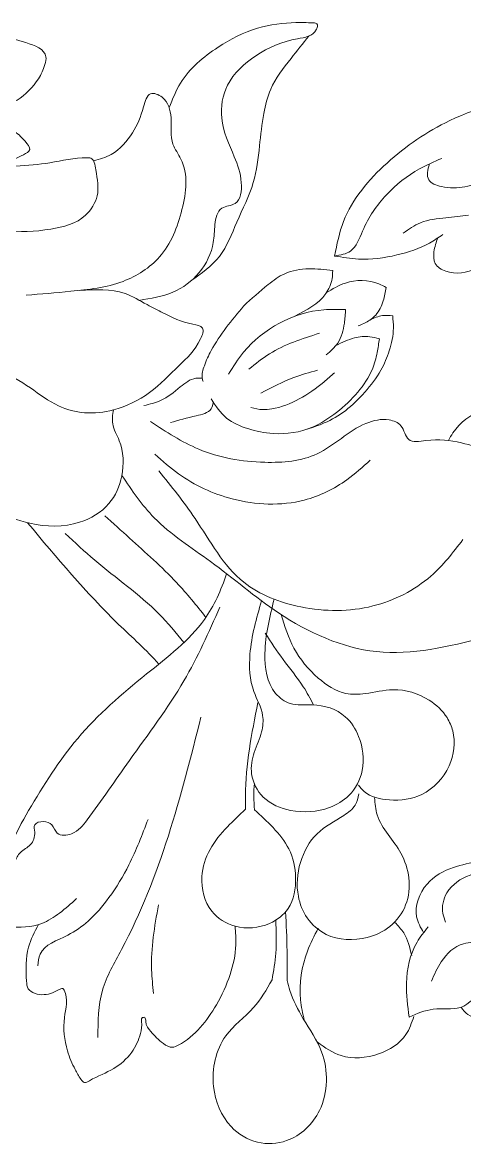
# Model space of a CAD drawing. Header units: millimetres. Extents: x -245 to 237, y 1148 to 1341.
# Drawn here: x -112 to -57.6, y 1172.2 to 1310.2 of the extents above; entities that cross this region are included whole.
import ezdxf

# ---------------------------------------------------------------- set-up
doc = ezdxf.new("R2010")
doc.units = ezdxf.units.MM
doc.layers.add('ceco.net 175', color=7, linetype='Continuous')

msp = doc.modelspace()

# ---------------------------------------------------------------- linework, layer by layer
at = {"layer": 'ceco.net 175', "lineweight": 5}
for points, knots in [([(-141.3, 1303.23), (-140.32, 1303.36), (-136.81, 1303.84), (-131.92, 1306.41), (-126.77, 1309.3), (-122.46, 1309.46), (-118.85, 1308.24), (-115.16, 1308.61), (-111.85, 1307.87), (-108.81, 1306.73), (-109.28, 1304.64), (-110.21, 1302.69), (-112.36, 1300.48), (-114.82, 1299.64), (-115.71, 1298.1), (-114.87, 1297.03), (-113.04, 1297.13), (-111.95, 1295.85), (-110.72, 1294.52), (-112, 1293.81), (-112.64, 1293.53), (-113.01, 1293.37)], [0, 0, 0, 0, 2.960594, 10.568755, 16.34229, 20.490934, 22.998875, 27.719529, 31.028591, 34.052323, 35.039956, 36.950684, 40.662835, 43.797609, 44.656715, 45.298302, 47.408977, 49.397184, 50.572461, 51.552281, 52.826439, 52.826439, 52.826439, 52.826439]), ([(-93.95, 1299.7), (-93.54, 1300.74), (-92.35, 1303.78), (-88.29, 1307.13), (-83.43, 1309.7), (-79.13, 1310.19), (-76.92, 1310.16), (-75.6, 1310.08), (-76.06, 1308.43), (-79.33, 1308.17), (-83.25, 1306.45), (-87.1, 1302.99), (-87.93, 1298.02), (-86.09, 1294.13), (-84.87, 1290.88), (-85.2, 1287.61), (-87.9, 1287.63), (-88.43, 1285.23), (-88.39, 1282.52), (-90.01, 1279.2), (-93.45, 1276.66), (-96.2, 1276.23), (-97.62, 1276)], [0, 0, 0, 0, 3.324328, 9.706918, 15.099843, 19.851313, 21.994418, 22.457022, 23.134095, 25.726398, 31.261436, 36.286209, 40.385831, 45.416274, 48.684566, 51.375273, 53.098395, 55.281519, 57.487392, 61.588455, 65.609043, 69.854151, 69.854151, 69.854151, 69.854151]), ([(-76.78, 1308.49), (-77.51, 1307.59), (-79.19, 1305.5), (-81.52, 1302.51), (-82.44, 1298.68), (-82.86, 1294.83), (-83.39, 1290.17), (-85.65, 1285.86), (-87.37, 1281.14), (-89.99, 1279.3), (-91.28, 1278.39)], [0, 0, 0, 0, 3.518753, 8.065104, 11.14853, 15.16294, 19.741632, 25.013322, 29.740901, 34.366687, 34.366687, 34.366687, 34.366687]), ([(-103.23, 1293.14), (-102.49, 1293.35), (-100.54, 1293.92), (-98.27, 1296.53), (-97.26, 1299.03), (-96.57, 1301.84), (-94.16, 1300.86), (-93.5, 1298.28), (-93.95, 1295.48), (-91.49, 1292.27), (-92.14, 1286.95), (-94.4, 1281.23), (-99.87, 1277.74), (-105.71, 1277.13), (-109.7, 1276.78), (-111.52, 1276.62)], [0, 0, 0, 0, 2.300502, 6.049311, 9.512078, 11.323148, 12.798054, 15.544196, 18.803667, 20.888904, 27.083936, 33.530834, 38.924075, 45.48156, 50.963717, 50.963717, 50.963717, 50.963717]), ([(-73.62, 1281.45), (-73.33, 1282.89), (-72.46, 1287.3), (-67.3, 1293.32), (-58.86, 1299.07), (-48.01, 1301.95), (-38.63, 1298.59), (-34.13, 1295.54), (-32.38, 1294.36)], [0, 0, 0, 0, 4.394244, 13.35869, 22.658256, 35.12189, 45.123806, 51.454428, 51.454428, 51.454428, 51.454428]), ([(-133.16, 1289.8), (-133.01, 1290.11), (-132.6, 1290.93), (-129.56, 1292.13), (-125.41, 1289.57), (-120.07, 1287.1), (-114.67, 1284.16), (-108.89, 1284.55), (-104.41, 1285.63), (-102.38, 1289.02), (-102.89, 1291.29), (-103.17, 1293.52), (-105.52, 1293.57), (-109.78, 1292.49), (-117.17, 1292.4), (-124.22, 1292.72), (-128.85, 1292.72), (-130.76, 1292.38), (-131.35, 1292.01), (-131.67, 1291.61), (-131.75, 1291.35), (-131.8, 1291.2)], [0, 0, 0, 0, 1.030201, 2.698057, 8.935085, 14.113742, 20.945484, 26.647486, 31.246014, 34.041006, 37.25162, 38.80685, 39.243417, 43.853271, 52.299177, 61.043923, 65.133151, 66.145677, 66.818546, 67.173754, 67.640226, 67.640226, 67.640226, 67.640226]), ([(-73.62, 1281.45), (-72.9, 1281.57), (-71.18, 1281.86), (-69.95, 1285.47), (-67.51, 1289.08), (-63.88, 1291.97), (-61.38, 1293.06), (-60.45, 1293.46)], [0, 0, 0, 0, 2.054667, 4.92703, 10.254644, 15.410735, 18.453482, 18.453482, 18.453482, 18.453482]), ([(-61.97, 1292.78), (-62.16, 1292.05), (-62.51, 1290.65), (-59.04, 1289.38), (-55.21, 1290.48), (-51.77, 1292.66), (-49.82, 1293.64), (-49.17, 1293.96)], [0, 0, 0, 0, 1.958742, 3.713033, 9.343823, 13.710999, 15.884126, 15.884126, 15.884126, 15.884126]), ([(-65.19, 1284.26), (-64.51, 1284.75), (-62.95, 1285.88), (-60.04, 1286.1), (-58.07, 1286.37), (-57.15, 1286.49)], [0, 0, 0, 0, 2.483514, 5.67215, 8.478938, 8.478938, 8.478938, 8.478938]), ([(-60.93, 1283.68), (-61.13, 1283.13), (-61.48, 1282.13), (-61.46, 1280.35), (-59.28, 1279.03), (-55.99, 1279.67), (-52.99, 1282.29), (-49.03, 1284.4), (-44.77, 1284.62), (-42.05, 1284.62), (-40.99, 1284.63)], [0, 0, 0, 0, 1.770061, 3.226047, 4.826892, 8.610242, 12.381398, 16.760768, 21.756617, 24.946582, 24.946582, 24.946582, 24.946582]), ([(-73.62, 1281.45), (-72.64, 1281.29), (-70.1, 1280.87), (-66.09, 1281.41), (-62.57, 1282.56), (-60.86, 1283.72), (-60.32, 1284.09)], [0, 0, 0, 0, 2.969919, 7.711661, 11.97198, 13.915048, 13.915048, 13.915048, 13.915048]), ([(-84.8, 1275.3), (-83.82, 1276.2), (-82.23, 1277.64), (-79.67, 1279.56), (-76.8, 1280.03), (-74.83, 1279.77), (-73.85, 1279.65)], [0, 0, 0, 0, 3.996397, 6.437163, 9.46513, 12.408968, 12.408968, 12.408968, 12.408968]), ([(-73.85, 1279.65), (-73.86, 1279.32), (-73.88, 1278.32), (-75, 1275.87), (-77.06, 1274.8), (-78.51, 1274.05)], [0, 0, 0, 0, 0.983071, 2.988055, 7.692914, 7.692914, 7.692914, 7.692914]), ([(-74.64, 1276.93), (-73.88, 1277.39), (-71.96, 1278.58), (-69.08, 1278.54), (-67.56, 1277.74), (-67.27, 1277.59)], [0, 0, 0, 0, 2.634687, 6.761473, 7.763341, 7.763341, 7.763341, 7.763341]), ([(-114.85, 1267.57), (-113.55, 1266.82), (-111.08, 1265.39), (-107.91, 1262.93), (-104.28, 1261.94), (-100.3, 1262.44), (-96.2, 1264.41), (-92.9, 1267.94), (-90.5, 1270.02), (-89.48, 1272.79), (-92.18, 1273.2), (-94.17, 1274.18), (-96.93, 1275.58), (-100.07, 1277.5), (-103.04, 1277.33), (-104.97, 1277.22)], [0, 0, 0, 0, 4.49948, 8.583814, 11.908524, 15.477285, 20.404601, 25.28239, 29.513671, 30.865193, 32.130465, 36.072159, 38.278947, 41.301905, 46.908556, 46.908556, 46.908556, 46.908556]), ([(-67.27, 1277.59), (-67.37, 1277.03), (-67.6, 1275.83), (-68.35, 1274.21), (-69.62, 1273.31), (-70.41, 1272.99), (-70.74, 1272.86)], [0, 0, 0, 0, 1.702778, 3.661273, 5.168012, 6.225674, 6.225674, 6.225674, 6.225674]), ([(-89.79, 1266.01), (-89.83, 1266.14), (-89.99, 1266.79), (-89.62, 1268.15), (-88.15, 1271.26), (-86.26, 1273.55), (-84.8, 1275.3)], [0, 0, 0, 0, 0.421438, 1.99027, 4.024022, 10.805781, 10.805781, 10.805781, 10.805781]), ([(-86.66, 1266.91), (-86.08, 1267.85), (-83.54, 1271.93), (-77.76, 1275.03), (-73.16, 1274.89), (-72.27, 1274.87)], [0, 0, 0, 0, 3.298564, 14.444093, 17.124239, 17.124239, 17.124239, 17.124239]), ([(-66.48, 1274.1), (-66.43, 1273.6), (-66.3, 1272.15), (-66.79, 1269.85), (-67.93, 1267.13), (-69.85, 1264.68), (-72.13, 1262.38), (-74.63, 1260.94), (-76.29, 1260.39), (-77.01, 1260.16)], [0, 0, 0, 0, 1.510327, 4.336842, 6.935838, 10.304356, 13.599564, 16.60366, 18.852004, 18.852004, 18.852004, 18.852004]), ([(-72.27, 1274.87), (-72.3, 1274.31), (-72.4, 1272.9), (-72.94, 1270.76), (-74.13, 1269.74), (-74.66, 1269.29)], [0, 0, 0, 0, 1.683234, 4.265748, 6.297625, 6.297625, 6.297625, 6.297625]), ([(-69.28, 1273.58), (-68.77, 1273.82), (-67.87, 1274.25), (-66.89, 1274.14), (-66.48, 1274.1)], [0, 0, 0, 0, 1.658974, 2.899847, 2.899847, 2.899847, 2.899847]), ([(-68.12, 1271.28), (-68.19, 1270.71), (-68.36, 1269.45), (-69.01, 1267.12), (-70.72, 1264.55), (-73.28, 1262.18), (-76.65, 1259.94), (-80.64, 1259.37), (-84.21, 1260.1), (-87.12, 1261.32), (-88.23, 1263.02), (-88.8, 1263.88)], [0, 0, 0, 0, 1.704116, 3.835025, 7.186119, 10.793164, 14.282958, 19.179079, 22.325534, 25.240324, 28.280642, 28.280642, 28.280642, 28.280642]), ([(-84.16, 1267.55), (-83.34, 1268.21), (-80.77, 1270.26), (-77.62, 1271.27), (-75.49, 1271.95)], [0, 0, 0, 0, 3.163338, 9.789738, 9.789738, 9.789738, 9.789738]), ([(-73.45, 1270.45), (-72.71, 1270.81), (-71.4, 1271.44), (-69.51, 1271.65), (-68.51, 1271.38), (-68.12, 1271.28)], [0, 0, 0, 0, 2.458977, 4.346536, 5.553269, 5.553269, 5.553269, 5.553269]), ([(-83.93, 1262.83), (-83.43, 1262.7), (-82.58, 1262.49), (-79.29, 1262.85), (-76.29, 1264.75), (-74.06, 1266.71), (-73.63, 1267.1)], [0, 0, 0, 0, 1.524995, 2.602897, 9.81127, 11.549388, 11.549388, 11.549388, 11.549388]), ([(-82.67, 1264.6), (-81.34, 1265.29), (-79.11, 1266.46), (-76.7, 1267.14), (-75.72, 1267.41)], [0, 0, 0, 0, 4.467924, 7.512212, 7.512212, 7.512212, 7.512212]), ([(-97.05, 1263.07), (-96.34, 1263.23), (-94.67, 1263.61), (-92.82, 1265.17), (-91.16, 1266.5), (-90.15, 1266.44), (-89.88, 1266.42)], [0, 0, 0, 0, 2.126426, 5.072487, 7.262382, 8.054369, 8.054369, 8.054369, 8.054369]), ([(-59.62, 1258.76), (-59.46, 1259.09), (-57.75, 1262.13), (-50.5, 1264.53), (-42.86, 1264.5), (-39.06, 1262.38), (-38.03, 1261.81)], [2.013376, 2.013376, 2.013376, 2.013376, 3.064421, 12.053392, 20.943122, 24.249412, 24.249412, 24.249412, 24.249412]), ([(-117.33, 1251.58), (-116.67, 1251.12), (-114.75, 1249.79), (-110.65, 1248.18), (-105.44, 1248.05), (-101.14, 1250.6), (-99.42, 1254.54), (-99.6, 1258.16), (-100.9, 1260.33), (-100.95, 1261.67), (-100.85, 1262.24), (-100.8, 1262.54)], [0, 0, 0, 0, 2.42049, 6.975708, 13.079999, 17.356125, 21.113722, 25.443322, 27.687518, 28.480798, 29.399655, 29.399655, 29.399655, 29.399655]), ([(-93.79, 1260.97), (-92.79, 1261.26), (-91.17, 1261.72), (-88.82, 1262.19), (-88.59, 1263.17), (-88.52, 1263.46)], [0, 0, 0, 0, 3.276972, 5.277923, 6.144089, 6.144089, 6.144089, 6.144089]), ([(-96.24, 1261.09), (-94.32, 1259.83), (-90.07, 1257.05), (-82.85, 1255.78), (-75.23, 1256.43), (-71.25, 1260.71), (-67.34, 1261.58), (-65.15, 1260.75), (-64.81, 1258.37), (-61.42, 1259), (-58.33, 1258.7), (-53.55, 1257.11), (-51.56, 1254.29), (-50.28, 1252.47)], [0, 0, 0, 0, 6.810931, 15.098164, 21.636564, 28.678964, 31.579178, 33.182391, 35.108775, 37.218281, 41.601209, 45.199622, 51.652773, 51.652773, 51.652773, 51.652773]), ([(-95.71, 1257.08), (-94.77, 1256.24), (-92.01, 1253.79), (-85.85, 1250.96), (-78.19, 1250.59), (-72.53, 1253.38), (-70.17, 1255.51), (-69.24, 1256.34)], [0, 0, 0, 0, 3.769413, 11.048534, 19.925159, 25.726699, 29.455876, 29.455876, 29.455876, 29.455876]), ([(-99.76, 1254.46), (-98.53, 1252.63), (-95.64, 1248.37), (-88.21, 1243.73), (-80.24, 1236.7), (-68.39, 1231.28), (-59.64, 1233.44), (-55.19, 1234.55)], [0, 0, 0, 0, 6.539271, 15.307505, 25.781883, 38.712983, 52.124738, 52.124738, 52.124738, 52.124738]), ([(-95.21, 1255.03), (-93.68, 1253.13), (-90.11, 1248.68), (-86.06, 1240.99), (-77.41, 1237.72), (-69.06, 1237.68), (-61.93, 1241.28), (-59.07, 1244.99), (-57.85, 1246.58)], [0, 0, 0, 0, 7.340202, 17.213707, 24.858443, 33.710805, 41.734325, 47.690942, 47.690942, 47.690942, 47.690942]), ([(-89.44, 1237.02), (-90.59, 1238.49), (-93.44, 1241.99), (-97.88, 1245.89), (-100.85, 1248.6), (-101.86, 1249.52)], [2.464794, 2.464794, 2.464794, 2.464794, 7.745137, 15.262319, 19.134587, 19.134587, 19.134587, 19.134587]), ([(-95.21, 1231.27), (-96.75, 1233), (-102.7, 1238.28), (-107.77, 1244.36), (-111.36, 1248.66)], [4.050368, 4.050368, 4.050368, 4.050368, 11.004203, 27.790285, 27.790285, 27.790285, 27.790285]), ([(-92.13, 1233.93), (-93.12, 1235.13), (-96.32, 1238.99), (-101.85, 1242.77), (-105.55, 1246.22), (-106.75, 1247.33)], [0, 0, 0, 0, 4.685357, 14.974378, 19.87526, 19.87526, 19.87526, 19.87526]), ([(-86.89, 1242.39), (-87.57, 1240.36), (-89.72, 1235.49), (-97.33, 1229.72), (-105.43, 1222.73), (-110.24, 1214.99), (-113.93, 1208.62), (-113.95, 1203.7), (-114.93, 1200.88), (-115.43, 1198.94), (-112.59, 1198.89), (-109.26, 1198.92), (-106.71, 1201.2), (-105.33, 1202.44)], [5.884952, 5.884952, 5.884952, 5.884952, 12.255848, 22.019567, 33.603354, 44.33766, 49.148248, 55.53147, 57.99376, 59.078149, 60.259928, 64.683893, 69.922242, 69.922242, 69.922242, 69.922242]), ([(-82.6, 1239.05), (-83.22, 1236.9), (-84.26, 1233.26), (-84.01, 1228.29), (-82.26, 1225.39), (-82.51, 1222.68), (-83.62, 1220.49), (-84.12, 1217.58), (-82.54, 1214.47), (-78.72, 1212.88), (-74.79, 1213.15), (-71.49, 1215.05), (-69.77, 1218.37), (-70.27, 1222.06), (-72.36, 1225.43), (-75.82, 1226.52), (-78.97, 1226.07), (-81.87, 1228.19), (-82.55, 1233.28), (-81.59, 1237.08), (-81.05, 1239.25)], [0, 0, 0, 0, 6.711, 11.318635, 14.457832, 16.463647, 19.16198, 21.811337, 25.019452, 28.745532, 33.542906, 36.352804, 39.829434, 44.036586, 46.965857, 51.291275, 54.006862, 56.185037, 61.260052, 68.027784, 68.027784, 68.027784, 68.027784]), ([(-87.71, 1238.27), (-89.08, 1235.2), (-92.07, 1228.49), (-98.37, 1220.24), (-102.71, 1213.82), (-105.45, 1210.28), (-107.81, 1210.07), (-108.22, 1211.62), (-109.36, 1212.03), (-110.71, 1211.71), (-110.33, 1210.32), (-110.83, 1208.93), (-112.33, 1208.28), (-113.11, 1206.59), (-113.26, 1205.33), (-113.36, 1204.54)], [0, 0, 0, 0, 10.075456, 21.953178, 30.926391, 33.466034, 35.226755, 36.446346, 37.539527, 38.695814, 39.575163, 41.222431, 42.765306, 44.158279, 46.564661, 46.564661, 46.564661, 46.564661]), ([(-70.7, 1216.39), (-70.47, 1216.12), (-69.55, 1214.99), (-66.6, 1214.32), (-62.46, 1214.88), (-59.16, 1218.38), (-58.66, 1222.29), (-59.9, 1225.15), (-62.28, 1227.35), (-66.09, 1228.51), (-69.47, 1227.58), (-72.8, 1227.47), (-76, 1229.61), (-78.84, 1233), (-79.75, 1235.94), (-80.2, 1237.37)], [0, 0, 0, 0, 1.042965, 4.325795, 8.355477, 13.226959, 17.550895, 19.329955, 22.410999, 27.01459, 30.476534, 32.847826, 36.734526, 41.447393, 45.896699, 45.896699, 45.896699, 45.896699]), ([(-82.14, 1235.07), (-81.44, 1233.98), (-79.98, 1231.71), (-77.66, 1229.01), (-76.61, 1227.02), (-76.21, 1226.27)], [0, 0, 0, 0, 3.907529, 8.083265, 10.629754, 10.629754, 10.629754, 10.629754]), ([(-84.56, 1213.42), (-84.57, 1213.96), (-84.68, 1218.38), (-83.81, 1222.74), (-83.04, 1226.57)], [0, 0, 0, 0, 1.61766, 13.25448, 13.25448, 13.25448, 13.25448]), ([(-102.72, 1185.36), (-102.7, 1187.34), (-102.66, 1191.2), (-95.46, 1203.37), (-92.52, 1214.96), (-90.04, 1224.75)], [0, 0, 0, 0, 5.829169, 11.363699, 41.560281, 41.560281, 41.560281, 41.560281]), ([(-83.45, 1213.35), (-83.5, 1213.91), (-83.6, 1214.99), (-83.51, 1216.07), (-83.46, 1216.6)], [0, 0, 0, 0, 1.66099, 3.254446, 3.254446, 3.254446, 3.254446]), ([(-68.7, 1214.84), (-68.65, 1214.12), (-68.54, 1212.47), (-67.06, 1210.28), (-65.25, 1208), (-64.27, 1204.96), (-64.58, 1201.58), (-66.62, 1198.84), (-70.14, 1197.2), (-74.26, 1197.33), (-77.14, 1199.88), (-78.42, 1203.11), (-78.11, 1206.92), (-76.06, 1210.72), (-73.06, 1212.19), (-70.99, 1213.71), (-70.75, 1214.83), (-70.65, 1215.31)], [0, 0, 0, 0, 2.129798, 4.894688, 7.675339, 10.880168, 14.220945, 17.482233, 20.581034, 25.647144, 28.743385, 31.60103, 35.767977, 39.84451, 43.852143, 45.718437, 47.162842, 47.162842, 47.162842, 47.162842]), ([(-84.56, 1213.42), (-85.32, 1212.72), (-86.93, 1211.22), (-89.12, 1208.6), (-90.32, 1204.89), (-89.36, 1200.81), (-85.66, 1198.57), (-81.88, 1198.88), (-78.79, 1201.26), (-78.15, 1204.96), (-78.95, 1208.55), (-81.11, 1211.2), (-82.68, 1212.65), (-83.45, 1213.35)], [0, 0, 0, 0, 3.116775, 6.610462, 10.099807, 14.532959, 17.937734, 22.187607, 25.119259, 28.998555, 32.639913, 35.903419, 39.049151, 39.049151, 39.049151, 39.049151]), ([(-110.11, 1194.18), (-110.06, 1194.68), (-109.86, 1196.62), (-106.56, 1197.65), (-103.64, 1199.72), (-101.09, 1202.73), (-98.56, 1206.92), (-97.27, 1210.29), (-96.55, 1212.18)], [0, 0, 0, 0, 1.462424, 5.5889, 8.609194, 12.482734, 17.214262, 23.274388, 23.274388, 23.274388, 23.274388]), ([(-49.85, 1209.73), (-50.83, 1209.06), (-53.56, 1207.15), (-58.31, 1206.89), (-62.66, 1204.54), (-64.12, 1200.77), (-63.05, 1198.89), (-62.69, 1198.27)], [0, 0, 0, 0, 3.516215, 9.867823, 13.72068, 17.941271, 20.051362, 20.051362, 20.051362, 20.051362]), ([(-59.98, 1199.53), (-60.11, 1199.88), (-60.55, 1201.05), (-59.98, 1203.68), (-57.15, 1205.54), (-54.02, 1206), (-52.34, 1207.01), (-51.57, 1207.47)], [0, 0, 0, 0, 1.119927, 3.719742, 7.302508, 10.48191, 13.134499, 13.134499, 13.134499, 13.134499]), ([(-95.86, 1190.78), (-95.97, 1191.74), (-96.39, 1195.38), (-95.74, 1199.01), (-95.27, 1201.67)], [0, 0, 0, 0, 2.914053, 10.94768, 10.94768, 10.94768, 10.94768]), ([(-79.46, 1192.35), (-79.45, 1193.57), (-79.43, 1196.4), (-79.56, 1199.22), (-79.64, 1200.83)], [0, 0, 0, 0, 3.647918, 8.483075, 8.483075, 8.483075, 8.483075]), ([(-110.02, 1199.25), (-110.49, 1198.33), (-111.61, 1196.15), (-111.58, 1193.43), (-111.4, 1191.26), (-110.09, 1190.49), (-108.51, 1190.64), (-107.59, 1191.22), (-107, 1191.44), (-106.3, 1190.12), (-107.1, 1187.59), (-106.77, 1184.2), (-105.68, 1181.7), (-105.01, 1180.47), (-104.37, 1179.67), (-102.85, 1180.6), (-100.84, 1181.29), (-98.47, 1183.29), (-97.48, 1185.52), (-97.27, 1186.9), (-97.42, 1187.79), (-96.8, 1187.92), (-96.91, 1186.9), (-96.04, 1185.9), (-95.01, 1184.77), (-93.68, 1183.98), (-90.9, 1185.35), (-88.42, 1188.51), (-86.36, 1192.93), (-85.64, 1196.28), (-85.79, 1198.29), (-85.84, 1199.05)], [0, 0, 0, 0, 3.035763, 7.234892, 8.171245, 9.184726, 11.345328, 12.472551, 12.721632, 12.955018, 16.348367, 20.444673, 22.931435, 24.330899, 24.915822, 25.544176, 28.903521, 31.873898, 34.41933, 35.887994, 36.347739, 36.679396, 37.215556, 38.567816, 40.729556, 41.925306, 42.686592, 49.518219, 53.607392, 57.319832, 59.6157, 59.6157, 59.6157, 59.6157]), ([(-81.3, 1192.44), (-81.12, 1193.53), (-80.7, 1195.97), (-80.8, 1198.43), (-80.85, 1199.79)], [0, 0, 0, 0, 3.325806, 7.379605, 7.379605, 7.379605, 7.379605]), ([(-66.22, 1199.51), (-65.82, 1199.1), (-64.75, 1197.97), (-64.38, 1196.43), (-64.14, 1195.46)], [0, 0, 0, 0, 1.69431, 4.615707, 4.615707, 4.615707, 4.615707]), ([(-61.71, 1192.28), (-61.36, 1193.1), (-60.56, 1194.98), (-58.27, 1197.2), (-54.72, 1196.93), (-53.07, 1198.53), (-52.03, 1199.53)], [0, 0, 0, 0, 2.66979, 6.181286, 8.592601, 12.681615, 12.681615, 12.681615, 12.681615]), ([(-75.64, 1198.79), (-76.11, 1197.87), (-77.5, 1195.16), (-78.15, 1191.11), (-77.53, 1188.3), (-77.34, 1187.46)], [0, 0, 0, 0, 3.097774, 9.160301, 11.720052, 11.720052, 11.720052, 11.720052]), ([(-62.12, 1198.95), (-62.61, 1198.34), (-64.19, 1196.38), (-65.06, 1192.34), (-64.64, 1189.25), (-64.45, 1187.87)], [0, 0, 0, 0, 2.317097, 7.536427, 11.695162, 11.695162, 11.695162, 11.695162]), ([(-81.3, 1192.44), (-81.99, 1191.25), (-83.49, 1188.63), (-87.86, 1185.6), (-89.14, 1179.58), (-87.08, 1174.49), (-83.25, 1172.12), (-78.72, 1172.38), (-74.39, 1176.54), (-74.36, 1183.08), (-77.41, 1187.38), (-78.92, 1190.3), (-79.35, 1191.94), (-79.46, 1192.35)], [0, 0, 0, 0, 4.096143, 8.97349, 15.361981, 20.761994, 24.497554, 28.099318, 33.584992, 40.790224, 45.450385, 49.292389, 50.555576, 50.555576, 50.555576, 50.555576]), ([(-64.45, 1187.87), (-63.49, 1188.3), (-61.5, 1189.17), (-57.8, 1188.49), (-56.18, 1190.47), (-55.33, 1191.51)], [0, 0, 0, 0, 3.107766, 6.465247, 10.196263, 10.196263, 10.196263, 10.196263]), ([(-58.08, 1189.08), (-57.82, 1188.74), (-57.08, 1187.77), (-54.74, 1187.57), (-53.71, 1188.74), (-53.22, 1189.28)], [0, 0, 0, 0, 1.248851, 3.632189, 5.750209, 5.750209, 5.750209, 5.750209]), ([(-75.74, 1184.78), (-74.81, 1184.13), (-72.58, 1182.58), (-68.27, 1182.94), (-64.86, 1185.05), (-64.15, 1187.16), (-63.88, 1187.93)], [0, 0, 0, 0, 3.349302, 7.953806, 12.085232, 14.497433, 14.497433, 14.497433, 14.497433])]:
    msp.add_open_spline(points, degree=3, knots=knots, dxfattribs=at)

doc.saveas('drawing.dxf')
